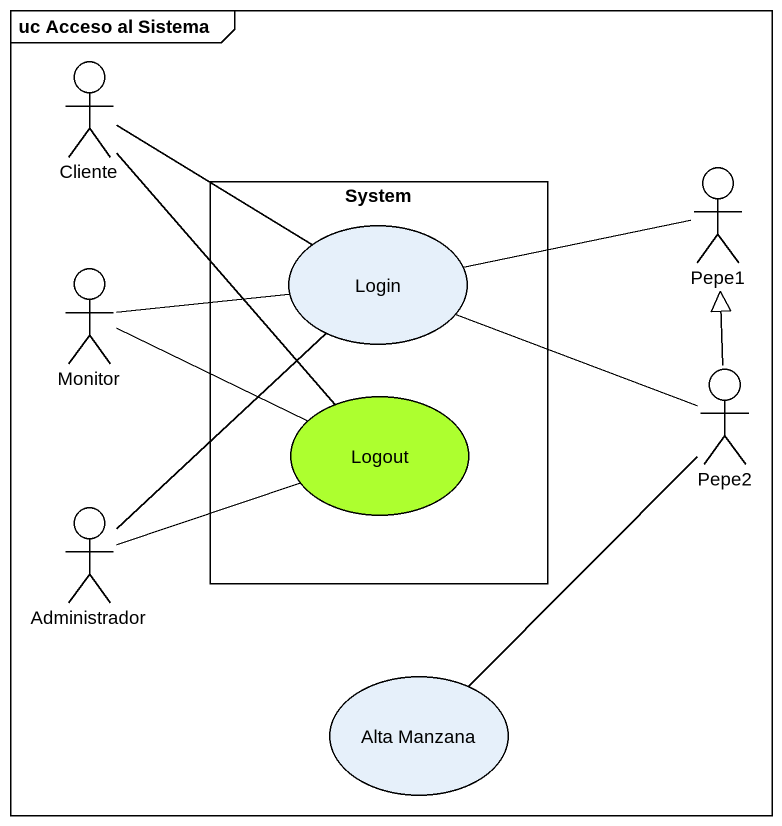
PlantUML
@startuml
mainframe uc Acceso al Sistema
actor Cliente
rectangle System {
  usecase Login
  usecase Logout #ADFF2F
}
actor Pepe1
actor Monitor
actor Pepe2
actor Administrador
usecase "Alta Manzana" as Alta_Manzana
Cliente -right- Login
Cliente -- Logout
Pepe1 -left- Login
Monitor -right- Login
Monitor -right- Logout
Pepe2 -up-|> Pepe1
Pepe2 -left- Login
Pepe2 -- Alta_Manzana
Administrador -up- Login
Administrador -right- Logout
@enduml
